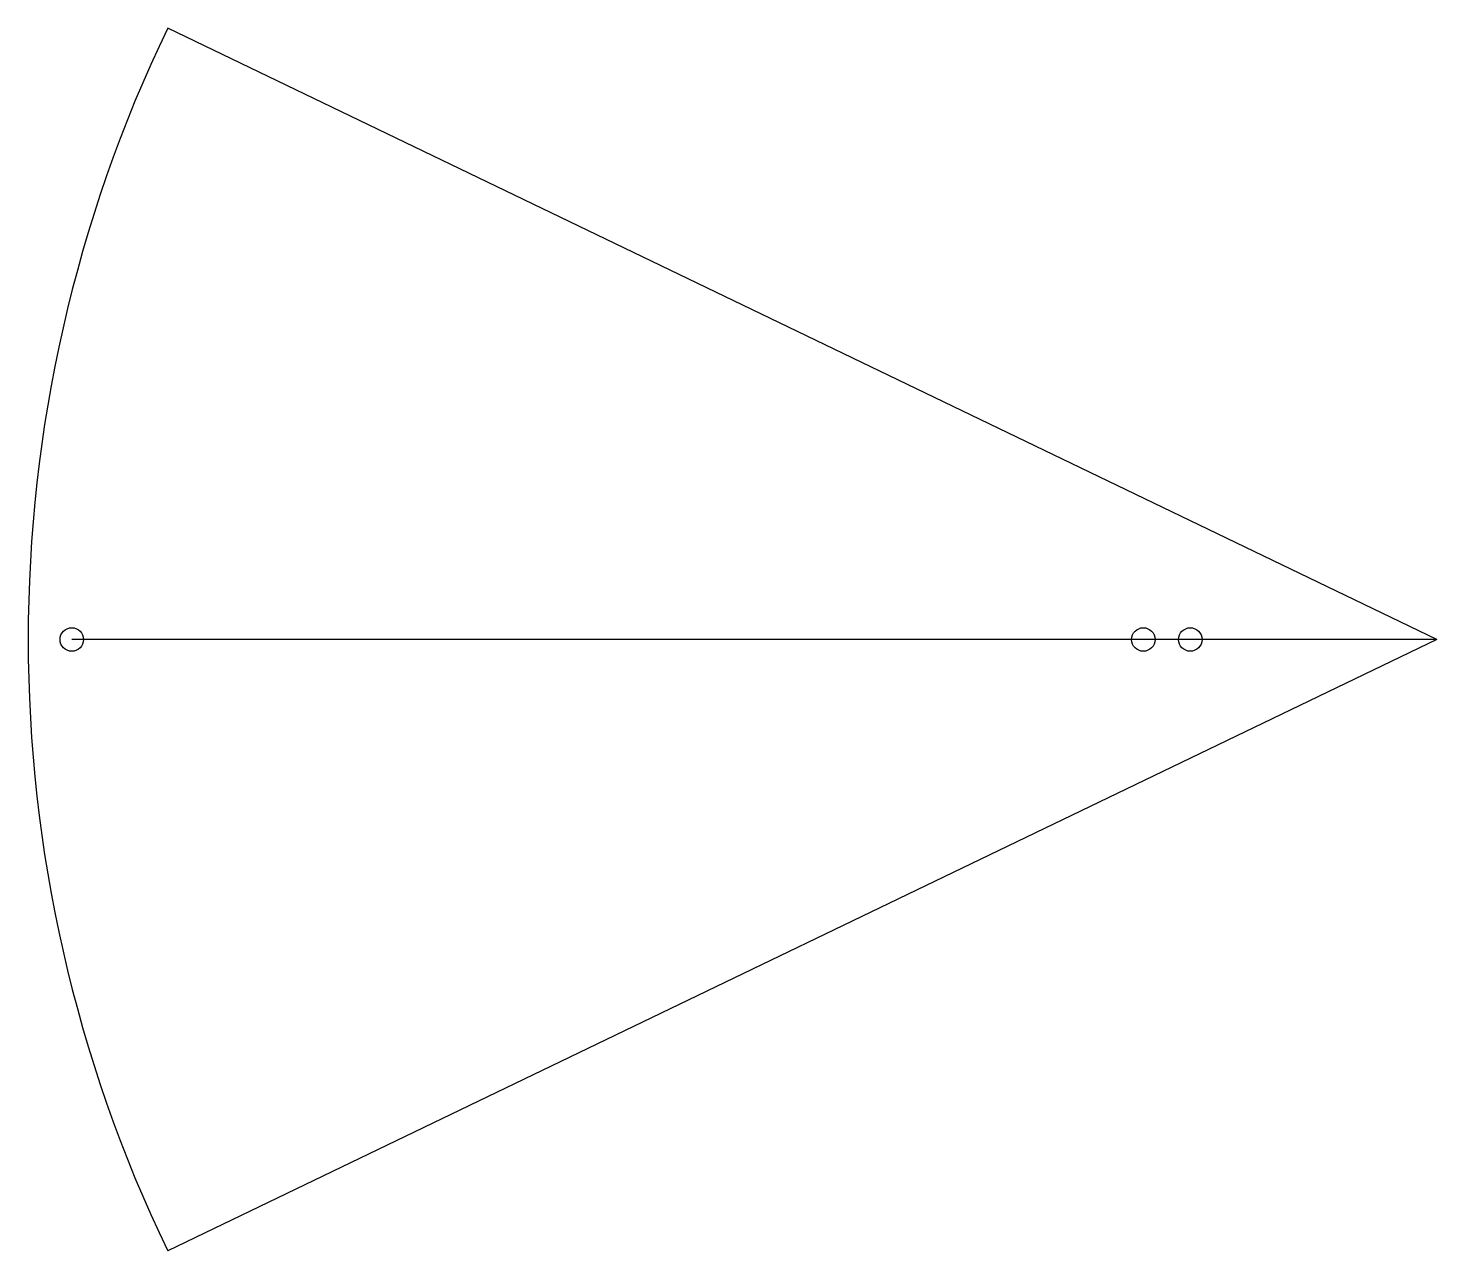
# Model space of a CAD drawing. Header units: millimetres. Extents: x -300 to 0, y -130 to 130.
import ezdxf

# ---------------------------------------------------------------- set-up
doc = ezdxf.new("R2010")
doc.units = ezdxf.units.MM
doc.layers.get('0').update_dxf_attribs({"linetype": 'CONTINUOUS'})

msp = doc.modelspace()

# ---------------------------------------------------------------- linework, layer by layer
for q in [(-270.29, 130.17), (-290.71, 0), (-270.29, -130.17)]:
    msp.add_line((0, 0), q)
for centre in [(-290.71, 0), (-62.51, 0), (-52.51, 0)]:
    msp.add_circle(centre, 2.5)
msp.add_arc((0, 0), 300, 154.2857, 205.7143)

doc.saveas('drawing.dxf')
